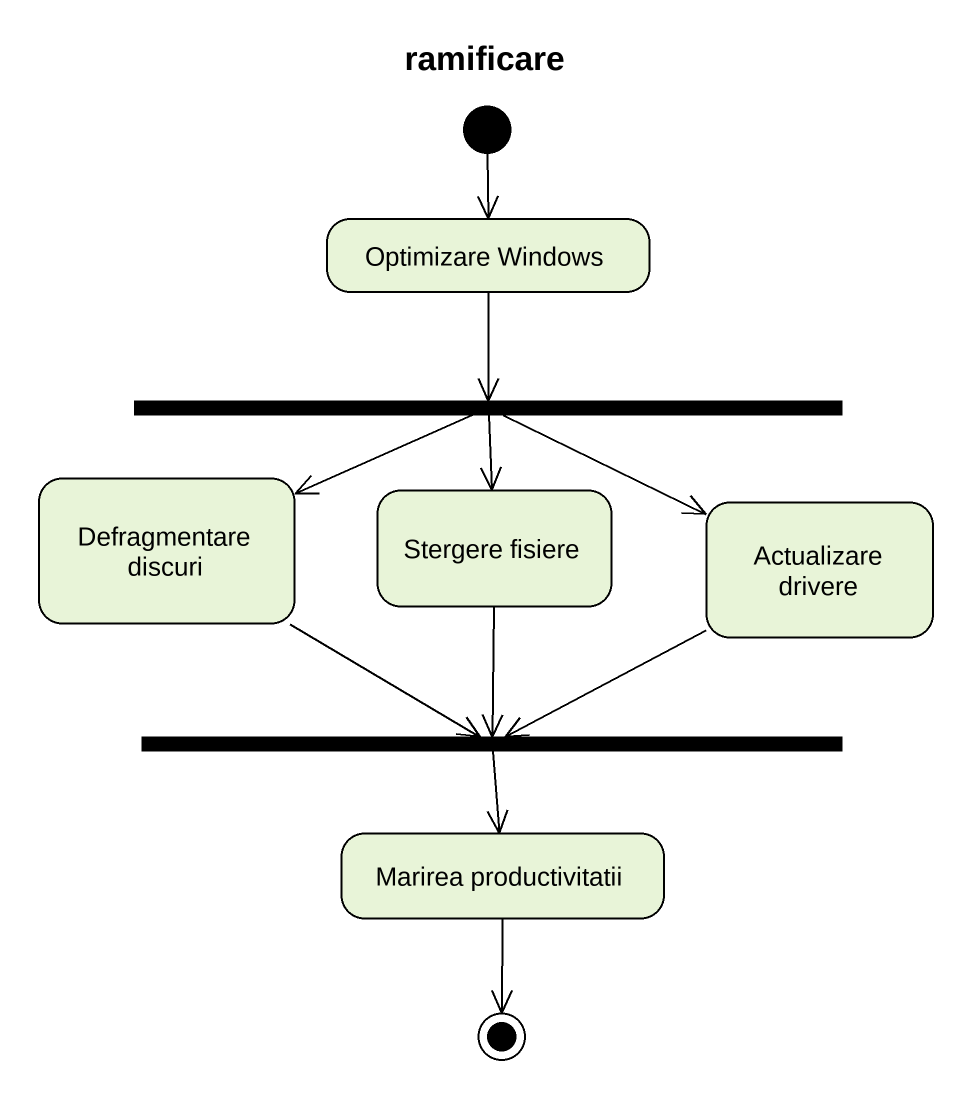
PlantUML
@startuml
title ramificare
hide empty description
state "Optimizare Windows" as Optimizare_Windows
state fork1 <<fork>>
state "Defragmentare discuri" as Defragmentare_discuri
state "Stergere fisiere" as Stergere_fisiere
state "Actualizare drivere" as Actualizare_drivere
state fork2 <<join>>
state "Marirea productivitatii" as Marirea_productivitatii
[*] --> Optimizare_Windows
Optimizare_Windows --> fork1
fork1 -left-> Defragmentare_discuri
fork1 --> Stergere_fisiere
fork1 -right-> Actualizare_drivere
Defragmentare_discuri -right-> fork2
Stergere_fisiere --> fork2
Actualizare_drivere -left-> fork2
fork2 --> Marirea_productivitatii
Marirea_productivitatii --> [*]
@enduml
